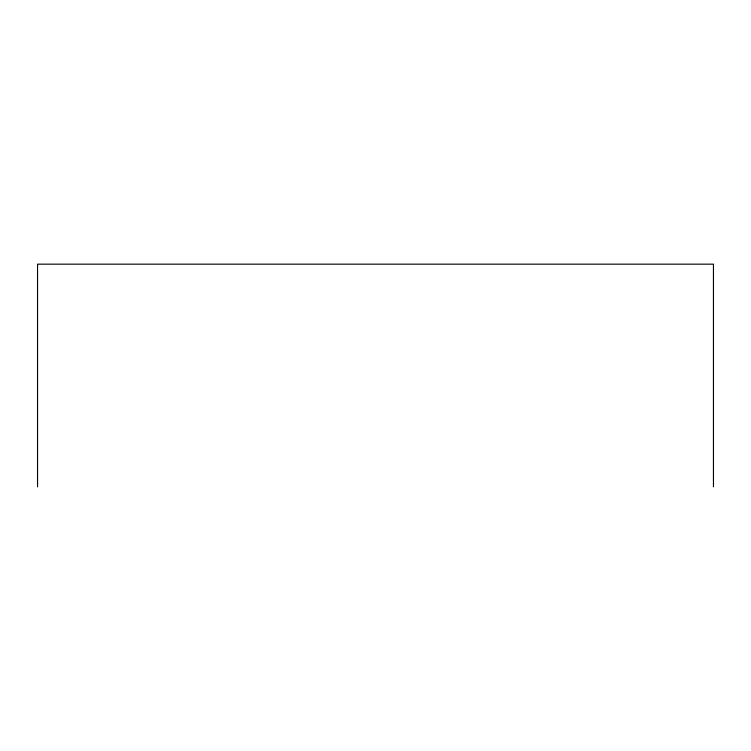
<?xml version="1.0" encoding="UTF-8"?>
<svg xmlns="http://www.w3.org/2000/svg" width="751" height="751" viewBox="0 0 751 751"><rect width="100%" height="100%" fill="white"/><g stroke="black" fill="none" stroke-linecap="round" stroke-linejoin="round"><path stroke-width="1.13" d="M713.45 486.836L713.45 264.164L37.55 264.164L37.55 486.836"/></g></svg>
